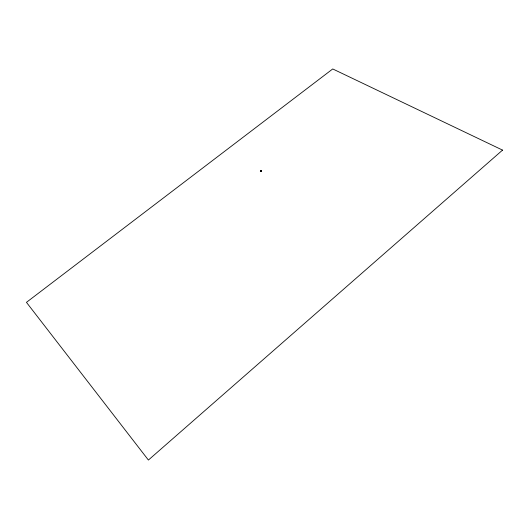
<?xml version="1.0" encoding="UTF-8"?>
<svg xmlns="http://www.w3.org/2000/svg" width="529" height="529" viewBox="0 0 529 529"><rect width="100%" height="100%" fill="white"/><g stroke="black" fill="none" stroke-linecap="round" stroke-linejoin="round"><path stroke-width="0.79" d="M260.394 171.502L260.737 171.277M260.949 171.046L260.757 171.125C261.478 170.622 261.524 170.781 260.506 171.502C260.724 171.581 260.585 171.059 260.632 171.561M261.326 170.979L260.4 171.297M261.247 170.807L260.982 170.887M261.108 170.854L260.797 171.039M260.685 171.442L260.321 171.475M260.949 171.079L261.22 170.854M260.433 171.548L260.367 171.363M261.233 171.079L260.857 170.913L261.28 170.973M502.55 150.11L148.404 460.051L26.45 302.35L332.741 68.949L502.55 150.11"/></g></svg>
